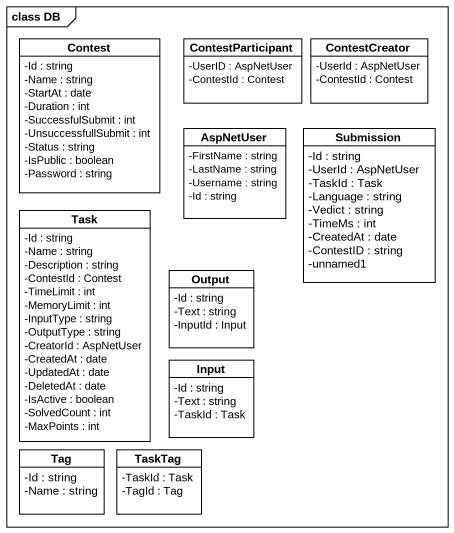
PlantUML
@startuml
mainframe class DB
hide circle
hide empty members
skinparam classAttributeIconSize 0
class Contest {
  -Id : string
  -Name : string
  -StartAt : date
  -Duration : int
  -SuccessfulSubmit : int
  -UnsuccessfullSubmit : int
  -Status : string
  -IsPublic : boolean
  -Password : string
}
class ContestParticipant {
  -UserID : AspNetUser
  -ContestId : Contest
}
class ContestCreator {
  -UserId : AspNetUser
  -ContestId : Contest
}
class AspNetUser {
  -FirstName : string
  -LastName : string
  -Username : string
  -Id : string
}
class Submission {
  -Id : string
  -UserId : AspNetUser
  -TaskId : Task
  -Language : string
  -Vedict : string
  -TimeMs : int
  -CreatedAt : date
  -ContestID : string
  -unnamed1
}
class Task {
  -Id : string
  -Name : string
  -Description : string
  -ContestId : Contest
  -TimeLimit : int
  -MemoryLimit : int
  -InputType : string
  -OutputType : string
  -CreatorId : AspNetUser
  -CreatedAt : date
  -UpdatedAt : date
  -DeletedAt : date
  -IsActive : boolean
  -SolvedCount : int
  -MaxPoints : int
}
class Output {
  -Id : string
  -Text : string
  -InputId : Input
}
class Input {
  -Id : string
  -Text : string
  -TaskId : Task
}
class Tag {
  -Id : string
  -Name : string
}
class TaskTag {
  -TaskId : Task
  -TagId : Tag
}
@enduml
